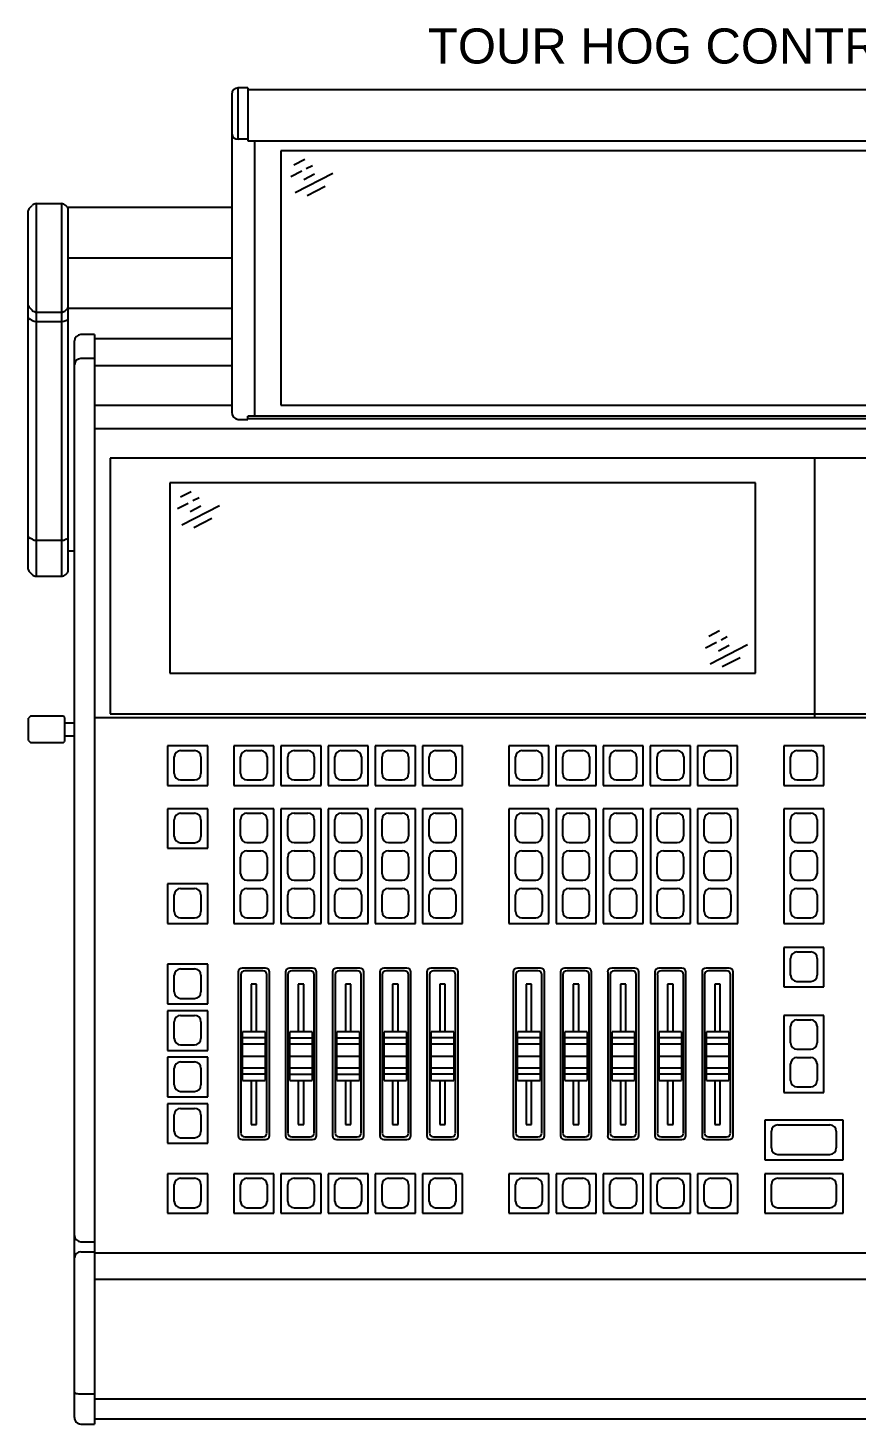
# Model space of a CAD drawing. Extents: x -49 to 275, y -8 to 142.
# Drawn here: x 220.85 to 237.09, y 16.34 to 43.7 of the extents above; entities that cross this region are included whole.
import ezdxf
from ezdxf.enums import TextEntityAlignment as Align

# ---------------------------------------------------------------- set-up
doc = ezdxf.new("R2010")
doc.units = 0
doc.header["$LTSCALE"] = 0.5
doc.header["$MEASUREMENT"] = 0
doc.layers.add('OBJECT', color=7, linetype='CONTINUOUS')
doc.layers.add('RISER', color=7, linetype='CONTINUOUS')
doc.styles.add('ARIAL', font='arial.ttf')

# ---------------------------------------------------------------- blocks, each defined once
blk = doc.blocks.new('*U74')
at = {"layer": 'RISER', "color": 7, "linetype": 'Continuous', "lineweight": 25}
for p, q in [((-11.407, 12.932), (-11.407, 6.702)), ((-11.25, 13.059), (-11.282, 13.059)), ((-11.282, 12.052), (-11.282, 13.056)), ((-11.092, 13.058), (-11.25, 13.058)), ((-11.092, 13.058), (-11.092, 12.021)), ((-11.092, 12.052), (-11.282, 12.052)), ((-11.092, 12.021), (11.073, 12.021)), ((-10.957, 6.626), (-10.957, 12.021)), ((10.427, 11.824), (-10.447, 11.824)), ((-10.447, 11.824), (-10.447, 6.839)), ((-15.369, 10.708), (-15.324, 10.753)), ((-15.236, 10.789), (-14.749, 10.789)), ((-15.236, 3.485), (-15.236, 10.789)), ((-14.749, 10.789), (-14.749, 3.485)), ((-14.63, 10.722), (-14.66, 10.753)), ((-11.407, 10.711), (-14.618, 10.711)), ((-14.618, 3.58), (-14.618, 10.711)), ((-15.406, 10.62), (-15.406, 3.655)), ((-14.618, 9.726), (-11.407, 9.726)), ((-15.369, 8.745), (-15.324, 8.7)), ((-15.324, 8.498), (-15.369, 8.522)), ((-15.236, 8.663), (-14.749, 8.663)), ((-14.66, 8.7), (-14.63, 8.731)), ((-14.66, 8.498), (-14.63, 8.514)), ((-14.618, 8.742), (-11.407, 8.742)), ((-15.236, 8.478), (-14.749, 8.478)), ((-11.092, 6.562), (-11.092, 6.626)), ((11.073, 6.626), (-11.092, 6.626)), ((-11.092, 6.579), (11.073, 6.579)), ((-10.447, 6.839), (10.427, 6.839)), ((-11.287, 6.561), (-11.244, 6.561)), ((-11.25, 6.561), (-11.092, 6.561)), ((-15.324, 4.21), (-15.369, 4.234)), ((-15.236, 4.191), (-14.749, 4.191)), ((-14.66, 4.21), (-14.63, 4.226)), ((-14.618, 3.985), (-14.492, 3.985)), ((-15.369, 3.567), (-15.324, 3.522)), ((-15.236, 3.485), (-14.749, 3.485)), ((-14.66, 3.522), (-14.63, 3.553)), ((-15.356, 0.741), (-15.395, 0.702)), ((-15.395, 0.269), (-15.395, 0.702)), ((-14.706, 0.741), (-15.356, 0.741)), ((-14.687, 0.721), (-14.706, 0.741)), ((-14.687, 0.721), (-14.687, 0.249)), ((-14.492, 0.61), (-14.687, 0.61)), ((-14.687, 0.36), (-14.492, 0.36)), ((-15.395, 0.269), (-15.356, 0.229)), ((-15.356, 0.229), (-14.706, 0.229)), ((-14.706, 0.229), (-14.687, 0.249))]:
    blk.add_line(p, q, dxfattribs=at)
at = {"layer": 'RISER'}
for p, q in [((-11.092, 13.026), (11.073, 13.026)), ((-10.188, 11.549), (-9.976, 11.658)), ((-9.946, 11.477), (-9.824, 11.54)), ((-10.248, 11.322), (-10.036, 11.431)), ((-10.161, 11.005), (-9.425, 11.384)), ((-9.997, 11.264), (-9.785, 11.372)), ((-9.926, 10.952), (-9.573, 11.133)), ((-14.098, 8.224), (-14.367, 8.224)), ((-14.098, 8.224), (-14.098, -13.13)), ((-14.492, -13), (-14.492, 8.099)), ((-14.098, 8.146), (-11.407, 8.146)), ((-14.098, 7.751), (-14.367, 7.751)), ((-11.407, 7.612), (-14.098, 7.612)), ((-11.407, 6.83), (-14.098, 6.83)), ((14.118, 6.374), (-14.098, 6.374)), ((13.829, 5.8), (-13.79, 5.8)), ((-13.79, 5.8), (-13.79, 0.788)), ((0.019, 5.8), (0.019, 0.72)), ((-1.135, 5.315), (-12.625, 5.315)), ((-12.625, 5.315), (-12.625, 1.584)), ((-1.135, 1.584), (-1.135, 5.315)), ((-12.413, 5.041), (-12.202, 5.15)), ((-12.172, 4.969), (-12.05, 5.031)), ((-12.474, 4.814), (-12.262, 4.922)), ((-12.387, 4.497), (-11.651, 4.875)), ((-12.223, 4.755), (-12.011, 4.864)), ((-12.152, 4.443), (-11.799, 4.625)), ((-2.115, 2.085), (-1.903, 2.194)), ((-2.055, 2.313), (-1.843, 2.421)), ((-1.813, 2.24), (-1.691, 2.303)), ((-2.028, 1.769), (-1.292, 2.147)), ((-1.864, 2.027), (-1.652, 2.136)), ((-1.793, 1.715), (-1.44, 1.896)), ((-12.625, 1.584), (-1.135, 1.584)), ((-14.098, 0.72), (14.118, 0.72)), ((-13.79, 0.788), (13.829, 0.788)), ((-11.88, 0.161), (-12.668, 0.161)), ((-12.668, 0.161), (-12.668, -0.614)), ((-12.41, 0.071), (-12.138, 0.071)), ((-11.88, -0.614), (-11.88, 0.161)), ((-10.581, 0.161), (-11.368, 0.161)), ((-11.368, 0.161), (-11.368, -0.614)), ((-11.11, 0.071), (-10.839, 0.071)), ((-10.581, -0.614), (-10.581, 0.161)), ((-9.656, 0.161), (-10.443, 0.161)), ((-10.443, 0.161), (-10.443, -0.614)), ((-10.185, 0.071), (-9.914, 0.071)), ((-9.656, -0.614), (-9.656, 0.161)), ((-8.731, 0.161), (-9.518, 0.161)), ((-9.518, 0.161), (-9.518, -0.614)), ((-9.26, 0.071), (-8.989, 0.071)), ((-8.731, -0.614), (-8.731, 0.161)), ((-7.806, 0.161), (-8.593, 0.161)), ((-8.593, 0.161), (-8.593, -0.614)), ((-8.335, 0.071), (-8.064, 0.071)), ((-7.806, -0.614), (-7.806, 0.161)), ((-6.881, 0.161), (-7.668, 0.161)), ((-7.668, 0.161), (-7.668, -0.614)), ((-7.41, 0.071), (-7.139, 0.071)), ((-6.881, -0.614), (-6.881, 0.161)), ((-5.187, 0.161), (-5.975, 0.161)), ((-5.975, 0.161), (-5.975, -0.614)), ((-5.717, 0.071), (-5.445, 0.071)), ((-5.187, -0.614), (-5.187, 0.161)), ((-4.262, 0.161), (-5.05, 0.161)), ((-5.05, 0.161), (-5.05, -0.614)), ((-4.792, 0.071), (-4.52, 0.071)), ((-4.262, -0.614), (-4.262, 0.161)), ((-3.337, 0.161), (-4.125, 0.161)), ((-4.125, 0.161), (-4.125, -0.614)), ((-3.867, 0.071), (-3.595, 0.071)), ((-3.337, -0.614), (-3.337, 0.161)), ((-2.412, 0.161), (-3.2, 0.161)), ((-3.2, 0.161), (-3.2, -0.614)), ((-2.942, 0.071), (-2.67, 0.071)), ((-2.412, -0.614), (-2.412, 0.161)), ((-1.487, 0.161), (-2.275, 0.161)), ((-2.275, 0.161), (-2.275, -0.614)), ((-2.017, 0.071), (-1.745, 0.071)), ((-1.487, -0.614), (-1.487, 0.161)), ((0.206, 0.161), (-0.582, 0.161)), ((-0.582, 0.161), (-0.582, -0.614)), ((-0.324, 0.071), (-0.052, 0.071)), ((0.206, -0.614), (0.206, 0.161)), ((-12.535, -0.381), (-12.535, -0.054)), ((-12.013, -0.054), (-12.013, -0.381)), ((-11.235, -0.381), (-11.235, -0.054)), ((-10.714, -0.054), (-10.714, -0.381)), ((-10.31, -0.381), (-10.31, -0.054)), ((-9.789, -0.054), (-9.789, -0.381)), ((-9.385, -0.381), (-9.385, -0.054)), ((-8.864, -0.054), (-8.864, -0.381)), ((-8.46, -0.381), (-8.46, -0.054)), ((-7.939, -0.054), (-7.939, -0.381)), ((-7.535, -0.381), (-7.535, -0.054)), ((-7.014, -0.054), (-7.014, -0.381)), ((-5.842, -0.381), (-5.842, -0.054)), ((-5.32, -0.054), (-5.32, -0.381)), ((-4.917, -0.381), (-4.917, -0.054)), ((-4.395, -0.054), (-4.395, -0.381)), ((-3.992, -0.381), (-3.992, -0.054)), ((-3.47, -0.054), (-3.47, -0.381)), ((-3.067, -0.381), (-3.067, -0.054)), ((-2.545, -0.054), (-2.545, -0.381)), ((-2.142, -0.381), (-2.142, -0.054)), ((-1.62, -0.054), (-1.62, -0.381)), ((-0.449, -0.381), (-0.449, -0.054)), ((0.073, -0.054), (0.073, -0.381)), ((-12.41, -0.506), (-12.138, -0.506)), ((-11.11, -0.506), (-10.839, -0.506)), ((-10.185, -0.506), (-9.914, -0.506)), ((-9.26, -0.506), (-8.989, -0.506)), ((-8.335, -0.506), (-8.064, -0.506)), ((-7.41, -0.506), (-7.139, -0.506)), ((-5.717, -0.506), (-5.445, -0.506)), ((-4.792, -0.506), (-4.52, -0.506)), ((-3.867, -0.506), (-3.595, -0.506)), ((-2.942, -0.506), (-2.67, -0.506)), ((-2.017, -0.506), (-1.745, -0.506)), ((-0.324, -0.506), (-0.052, -0.506)), ((-12.668, -0.614), (-11.88, -0.614)), ((-11.368, -0.614), (-10.581, -0.614)), ((-10.443, -0.614), (-9.656, -0.614)), ((-9.518, -0.614), (-8.731, -0.614)), ((-8.593, -0.614), (-7.806, -0.614)), ((-7.668, -0.614), (-6.881, -0.614)), ((-5.975, -0.614), (-5.187, -0.614)), ((-5.05, -0.614), (-4.262, -0.614)), ((-4.125, -0.614), (-3.337, -0.614)), ((-3.2, -0.614), (-2.412, -0.614)), ((-2.275, -0.614), (-1.487, -0.614)), ((-0.582, -0.614), (0.206, -0.614)), ((-11.88, -1.07), (-12.668, -1.07)), ((-12.668, -1.07), (-12.668, -1.845)), ((-11.88, -1.845), (-11.88, -1.07)), ((-10.581, -1.07), (-11.368, -1.07)), ((-11.368, -1.07), (-11.368, -3.319)), ((-10.581, -3.319), (-10.581, -1.07)), ((-9.656, -1.07), (-10.443, -1.07)), ((-10.443, -1.07), (-10.443, -3.319)), ((-9.656, -3.319), (-9.656, -1.07)), ((-8.731, -1.07), (-9.518, -1.07)), ((-9.518, -1.07), (-9.518, -3.319)), ((-8.731, -3.319), (-8.731, -1.07)), ((-7.806, -1.07), (-8.593, -1.07)), ((-8.593, -1.07), (-8.593, -3.319)), ((-7.806, -3.319), (-7.806, -1.07)), ((-6.881, -1.07), (-7.668, -1.07)), ((-7.668, -1.07), (-7.668, -3.319)), ((-6.881, -3.319), (-6.881, -1.07)), ((-5.187, -1.07), (-5.975, -1.07)), ((-5.975, -1.07), (-5.975, -3.319)), ((-5.187, -3.319), (-5.187, -1.07)), ((-4.262, -1.07), (-5.049, -1.07)), ((-5.049, -1.07), (-5.049, -3.319)), ((-4.262, -3.319), (-4.262, -1.07)), ((-3.337, -1.07), (-4.124, -1.07)), ((-4.124, -1.07), (-4.124, -3.319)), ((-3.337, -3.319), (-3.337, -1.07)), ((-2.412, -1.07), (-3.199, -1.07)), ((-3.199, -1.07), (-3.199, -3.319)), ((-2.412, -3.319), (-2.412, -1.07)), ((-1.486, -1.07), (-2.274, -1.07)), ((-2.274, -1.07), (-2.274, -3.319)), ((-1.486, -3.319), (-1.486, -1.07)), ((0.206, -1.07), (-0.582, -1.07)), ((-0.582, -1.07), (-0.582, -3.319)), ((0.206, -3.319), (0.206, -1.07)), ((-12.535, -1.612), (-12.535, -1.285)), ((-12.41, -1.16), (-12.138, -1.16)), ((-12.013, -1.285), (-12.013, -1.612)), ((-11.236, -1.608), (-11.236, -1.28)), ((-11.111, -1.155), (-10.84, -1.155)), ((-10.715, -1.28), (-10.715, -1.608)), ((-10.311, -1.608), (-10.311, -1.28)), ((-10.186, -1.155), (-9.915, -1.155)), ((-9.79, -1.28), (-9.79, -1.608)), ((-9.386, -1.608), (-9.386, -1.28)), ((-9.261, -1.155), (-8.99, -1.155)), ((-8.865, -1.28), (-8.865, -1.608)), ((-8.461, -1.608), (-8.461, -1.28)), ((-8.336, -1.155), (-8.065, -1.155)), ((-7.94, -1.28), (-7.94, -1.608)), ((-7.536, -1.608), (-7.536, -1.28)), ((-7.411, -1.155), (-7.14, -1.155)), ((-7.015, -1.28), (-7.015, -1.608)), ((-5.843, -1.608), (-5.843, -1.28)), ((-5.718, -1.155), (-5.446, -1.155)), ((-5.321, -1.28), (-5.321, -1.608)), ((-4.917, -1.608), (-4.917, -1.28)), ((-4.792, -1.155), (-4.521, -1.155)), ((-4.396, -1.28), (-4.396, -1.608)), ((-3.992, -1.608), (-3.992, -1.28)), ((-3.867, -1.155), (-3.596, -1.155)), ((-3.471, -1.28), (-3.471, -1.608)), ((-3.067, -1.608), (-3.067, -1.28)), ((-2.942, -1.155), (-2.671, -1.155)), ((-2.546, -1.28), (-2.546, -1.608)), ((-2.142, -1.608), (-2.142, -1.28)), ((-2.017, -1.155), (-1.745, -1.155)), ((-1.62, -1.28), (-1.62, -1.608)), ((-0.45, -1.608), (-0.45, -1.28)), ((-0.325, -1.155), (-0.053, -1.155)), ((0.072, -1.28), (0.072, -1.608)), ((-12.668, -1.845), (-11.88, -1.845)), ((-12.41, -1.737), (-12.138, -1.737)), ((-11.111, -1.733), (-10.84, -1.733)), ((-11.111, -1.894), (-10.84, -1.894)), ((-10.186, -1.733), (-9.915, -1.733)), ((-10.186, -1.894), (-9.915, -1.894)), ((-9.261, -1.733), (-8.99, -1.733)), ((-9.261, -1.894), (-8.99, -1.894)), ((-8.336, -1.733), (-8.065, -1.733)), ((-8.336, -1.894), (-8.065, -1.894)), ((-7.411, -1.733), (-7.14, -1.733)), ((-7.411, -1.894), (-7.14, -1.894)), ((-5.718, -1.733), (-5.446, -1.733)), ((-5.718, -1.894), (-5.446, -1.894)), ((-4.792, -1.733), (-4.521, -1.733)), ((-4.792, -1.894), (-4.521, -1.894)), ((-3.867, -1.733), (-3.596, -1.733)), ((-3.867, -1.894), (-3.596, -1.894)), ((-2.942, -1.733), (-2.671, -1.733)), ((-2.942, -1.894), (-2.671, -1.894)), ((-2.017, -1.733), (-1.745, -1.733)), ((-2.017, -1.894), (-1.745, -1.894)), ((-0.325, -1.733), (-0.053, -1.733)), ((-0.325, -1.894), (-0.053, -1.894)), ((-11.236, -2.346), (-11.236, -2.019)), ((-10.715, -2.019), (-10.715, -2.346)), ((-10.311, -2.346), (-10.311, -2.019)), ((-9.79, -2.019), (-9.79, -2.346)), ((-9.386, -2.346), (-9.386, -2.019)), ((-8.865, -2.019), (-8.865, -2.346)), ((-8.461, -2.346), (-8.461, -2.019)), ((-7.94, -2.019), (-7.94, -2.346)), ((-7.536, -2.346), (-7.536, -2.019)), ((-7.015, -2.019), (-7.015, -2.346)), ((-5.843, -2.346), (-5.843, -2.019)), ((-5.321, -2.019), (-5.321, -2.346)), ((-4.917, -2.346), (-4.917, -2.019)), ((-4.396, -2.019), (-4.396, -2.346)), ((-3.992, -2.346), (-3.992, -2.019)), ((-3.471, -2.019), (-3.471, -2.346)), ((-3.067, -2.346), (-3.067, -2.019)), ((-2.546, -2.019), (-2.546, -2.346)), ((-2.142, -2.346), (-2.142, -2.019)), ((-1.62, -2.019), (-1.62, -2.346)), ((-0.45, -2.346), (-0.45, -2.019)), ((0.072, -2.019), (0.072, -2.346)), ((-11.88, -2.543), (-12.668, -2.543)), ((-12.668, -2.543), (-12.668, -3.319)), ((-12.41, -2.633), (-12.138, -2.633)), ((-11.88, -3.319), (-11.88, -2.543)), ((-11.111, -2.471), (-10.84, -2.471)), ((-11.111, -2.632), (-10.84, -2.632)), ((-10.186, -2.471), (-9.915, -2.471)), ((-10.186, -2.632), (-9.915, -2.632)), ((-9.261, -2.471), (-8.99, -2.471)), ((-9.261, -2.632), (-8.99, -2.632)), ((-8.336, -2.471), (-8.065, -2.471)), ((-8.336, -2.632), (-8.065, -2.632)), ((-7.411, -2.471), (-7.14, -2.471)), ((-7.411, -2.632), (-7.14, -2.632)), ((-5.718, -2.471), (-5.446, -2.471)), ((-5.718, -2.632), (-5.446, -2.632)), ((-4.792, -2.471), (-4.521, -2.471)), ((-4.792, -2.632), (-4.521, -2.632)), ((-3.867, -2.471), (-3.596, -2.471)), ((-3.867, -2.632), (-3.596, -2.632)), ((-2.942, -2.471), (-2.671, -2.471)), ((-2.942, -2.632), (-2.671, -2.632)), ((-2.017, -2.471), (-1.745, -2.471)), ((-2.017, -2.632), (-1.745, -2.632)), ((-0.325, -2.471), (-0.053, -2.471)), ((-0.325, -2.632), (-0.053, -2.632)), ((-12.535, -3.086), (-12.535, -2.758)), ((-12.013, -2.758), (-12.013, -3.086)), ((-11.236, -3.085), (-11.236, -2.757)), ((-10.715, -2.757), (-10.715, -3.085)), ((-10.311, -3.085), (-10.311, -2.757)), ((-9.79, -2.757), (-9.79, -3.085)), ((-9.386, -3.085), (-9.386, -2.757)), ((-8.865, -2.757), (-8.865, -3.085)), ((-8.461, -3.085), (-8.461, -2.757)), ((-7.94, -2.757), (-7.94, -3.085)), ((-7.536, -3.085), (-7.536, -2.757)), ((-7.015, -2.757), (-7.015, -3.085)), ((-5.843, -3.085), (-5.843, -2.757)), ((-5.321, -2.757), (-5.321, -3.085)), ((-4.917, -3.085), (-4.917, -2.757)), ((-4.396, -2.757), (-4.396, -3.085)), ((-3.992, -3.085), (-3.992, -2.757)), ((-3.471, -2.757), (-3.471, -3.085)), ((-3.067, -3.085), (-3.067, -2.757)), ((-2.546, -2.757), (-2.546, -3.085)), ((-2.142, -3.085), (-2.142, -2.757)), ((-1.62, -2.757), (-1.62, -3.085)), ((-0.45, -3.085), (-0.45, -2.757)), ((0.072, -2.757), (0.072, -3.085)), ((-12.41, -3.211), (-12.138, -3.211)), ((-11.111, -3.21), (-10.84, -3.21)), ((-10.186, -3.21), (-9.915, -3.21)), ((-9.261, -3.21), (-8.99, -3.21)), ((-8.336, -3.21), (-8.065, -3.21)), ((-7.411, -3.21), (-7.14, -3.21)), ((-5.718, -3.21), (-5.446, -3.21)), ((-4.792, -3.21), (-4.521, -3.21)), ((-3.867, -3.21), (-3.596, -3.21)), ((-2.942, -3.21), (-2.671, -3.21)), ((-2.017, -3.21), (-1.745, -3.21)), ((-0.325, -3.21), (-0.053, -3.21)), ((-12.668, -3.319), (-11.88, -3.319)), ((-11.368, -3.319), (-10.581, -3.319)), ((-10.443, -3.319), (-9.656, -3.319)), ((-9.518, -3.319), (-8.731, -3.319)), ((-8.593, -3.319), (-7.806, -3.319)), ((-7.668, -3.319), (-6.881, -3.319)), ((-5.975, -3.319), (-5.187, -3.319)), ((-5.049, -3.319), (-4.262, -3.319)), ((-4.124, -3.319), (-3.337, -3.319)), ((-3.199, -3.319), (-2.412, -3.319)), ((-2.274, -3.319), (-1.486, -3.319)), ((-0.582, -3.319), (0.206, -3.319)), ((0.206, -3.788), (-0.582, -3.788)), ((-0.582, -3.788), (-0.582, -4.563)), ((0.206, -4.563), (0.206, -3.788)), ((-0.449, -4.33), (-0.449, -4.003)), ((-0.324, -3.878), (-0.052, -3.878)), ((0.073, -4.003), (0.073, -4.33)), ((-11.88, -4.119), (-12.668, -4.119)), ((-12.668, -4.119), (-12.668, -4.895)), ((-12.535, -4.662), (-12.535, -4.334)), ((-12.41, -4.209), (-12.138, -4.209)), ((-12.013, -4.334), (-12.013, -4.662)), ((-11.88, -4.895), (-11.88, -4.119)), ((-11.279, -4.272), (-11.279, -7.477)), ((-11.23, -4.324), (-11.23, -7.425)), ((-10.748, -4.195), (-11.201, -4.195)), ((-10.797, -4.246), (-11.151, -4.246)), ((-10.718, -7.425), (-10.718, -4.324)), ((-10.669, -7.477), (-10.669, -4.272)), ((-10.354, -4.272), (-10.354, -7.477)), ((-10.305, -4.324), (-10.305, -7.425)), ((-9.823, -4.195), (-10.276, -4.195)), ((-9.872, -4.246), (-10.226, -4.246)), ((-9.793, -7.425), (-9.793, -4.324)), ((-9.744, -7.477), (-9.744, -4.272)), ((-9.429, -4.272), (-9.429, -7.477)), ((-9.38, -4.324), (-9.38, -7.425)), ((-8.898, -4.195), (-9.351, -4.195)), ((-8.947, -4.246), (-9.301, -4.246)), ((-8.868, -7.425), (-8.868, -4.324)), ((-8.819, -7.477), (-8.819, -4.272)), ((-8.504, -4.272), (-8.504, -7.477)), ((-8.455, -4.324), (-8.455, -7.425)), ((-7.973, -4.195), (-8.426, -4.195)), ((-8.022, -4.246), (-8.376, -4.246)), ((-7.943, -7.425), (-7.943, -4.324)), ((-7.894, -7.477), (-7.894, -4.272)), ((-7.579, -4.272), (-7.579, -7.477)), ((-7.53, -4.324), (-7.53, -7.425)), ((-7.048, -4.195), (-7.501, -4.195)), ((-7.097, -4.246), (-7.451, -4.246)), ((-7.018, -7.425), (-7.018, -4.324)), ((-6.969, -7.477), (-6.969, -4.272)), ((-5.886, -4.272), (-5.886, -7.477)), ((-5.837, -4.324), (-5.837, -7.425)), ((-5.355, -4.195), (-5.807, -4.195)), ((-5.404, -4.246), (-5.758, -4.246)), ((-5.325, -7.425), (-5.325, -4.324)), ((-5.276, -7.477), (-5.276, -4.272)), ((-4.961, -4.272), (-4.961, -7.477)), ((-4.912, -4.324), (-4.912, -7.425)), ((-4.43, -4.195), (-4.882, -4.195)), ((-4.479, -4.246), (-4.833, -4.246)), ((-4.4, -7.425), (-4.4, -4.324)), ((-4.351, -7.477), (-4.351, -4.272)), ((-4.036, -4.272), (-4.036, -7.477)), ((-3.987, -4.324), (-3.987, -7.425)), ((-3.505, -4.195), (-3.957, -4.195)), ((-3.554, -4.246), (-3.908, -4.246)), ((-3.475, -7.425), (-3.475, -4.324)), ((-3.426, -7.477), (-3.426, -4.272)), ((-3.111, -4.272), (-3.111, -7.477)), ((-3.062, -4.324), (-3.062, -7.425)), ((-2.58, -4.195), (-3.032, -4.195)), ((-2.629, -4.246), (-2.983, -4.246)), ((-2.55, -7.425), (-2.55, -4.324)), ((-2.501, -7.477), (-2.501, -4.272)), ((-2.186, -4.272), (-2.186, -7.477)), ((-2.137, -4.324), (-2.137, -7.425)), ((-1.655, -4.195), (-2.107, -4.195)), ((-1.704, -4.246), (-2.058, -4.246)), ((-1.625, -7.425), (-1.625, -4.324)), ((-1.576, -7.477), (-1.576, -4.272)), ((-11.028, -4.51), (-11.028, -5.445)), ((-10.92, -4.51), (-11.028, -4.51)), ((-10.92, -5.445), (-10.92, -4.51)), ((-10.103, -4.51), (-10.103, -5.445)), ((-9.995, -4.51), (-10.103, -4.51)), ((-9.995, -5.445), (-9.995, -4.51)), ((-9.178, -4.51), (-9.178, -5.445)), ((-9.07, -4.51), (-9.178, -4.51)), ((-9.07, -5.445), (-9.07, -4.51)), ((-8.253, -4.51), (-8.253, -5.445)), ((-8.145, -4.51), (-8.253, -4.51)), ((-8.145, -5.445), (-8.145, -4.51)), ((-7.328, -4.51), (-7.328, -5.445)), ((-7.22, -4.51), (-7.328, -4.51)), ((-7.22, -5.445), (-7.22, -4.51)), ((-5.635, -4.51), (-5.635, -5.445)), ((-5.527, -4.51), (-5.635, -4.51)), ((-5.527, -5.445), (-5.527, -4.51)), ((-4.71, -4.51), (-4.71, -5.445)), ((-4.602, -4.51), (-4.71, -4.51)), ((-4.602, -5.445), (-4.602, -4.51)), ((-3.785, -4.51), (-3.785, -5.445)), ((-3.677, -4.51), (-3.785, -4.51)), ((-3.677, -5.445), (-3.677, -4.51)), ((-2.86, -4.51), (-2.86, -5.445)), ((-2.752, -4.51), (-2.86, -4.51)), ((-2.752, -5.445), (-2.752, -4.51)), ((-1.935, -4.51), (-1.935, -5.445)), ((-1.827, -4.51), (-1.935, -4.51)), ((-1.827, -5.445), (-1.827, -4.51)), ((-0.582, -4.563), (0.206, -4.563)), ((-0.324, -4.455), (-0.052, -4.455)), ((-12.668, -4.895), (-11.88, -4.895)), ((-12.41, -4.787), (-12.138, -4.787)), ((-11.88, -5.03), (-12.668, -5.03)), ((-12.668, -5.03), (-12.668, -5.806)), ((-12.41, -5.12), (-12.138, -5.12)), ((-11.88, -5.806), (-11.88, -5.03)), ((0.206, -5.121), (-0.582, -5.121)), ((-0.582, -5.121), (-0.582, -6.632)), ((0.206, -6.632), (0.206, -5.121)), ((-12.535, -5.573), (-12.535, -5.245)), ((-12.013, -5.245), (-12.013, -5.573)), ((-10.754, -5.445), (-11.194, -5.445)), ((-11.194, -6.394), (-11.194, -5.445)), ((-11.194, -5.445), (-11.194, -5.445)), ((-10.754, -5.445), (-10.754, -6.394)), ((-10.754, -5.445), (-10.754, -5.445)), ((-9.829, -5.445), (-10.269, -5.445)), ((-10.269, -6.394), (-10.269, -5.445)), ((-10.269, -5.445), (-10.269, -5.445)), ((-9.829, -5.445), (-9.829, -6.394)), ((-9.829, -5.445), (-9.829, -5.445)), ((-8.904, -5.445), (-9.344, -5.445)), ((-9.344, -6.394), (-9.344, -5.445)), ((-9.344, -5.445), (-9.344, -5.445)), ((-8.904, -5.445), (-8.904, -6.394)), ((-8.904, -5.445), (-8.904, -5.445)), ((-7.979, -5.445), (-8.419, -5.445)), ((-8.419, -6.394), (-8.419, -5.445)), ((-8.419, -5.445), (-8.419, -5.445)), ((-7.979, -5.445), (-7.979, -6.394)), ((-7.979, -5.445), (-7.979, -5.445)), ((-7.054, -5.445), (-7.494, -5.445)), ((-7.494, -6.394), (-7.494, -5.445)), ((-7.494, -5.445), (-7.494, -5.445)), ((-7.054, -5.445), (-7.054, -6.394)), ((-7.054, -5.445), (-7.054, -5.445)), ((-5.361, -5.445), (-5.801, -5.445)), ((-5.801, -6.394), (-5.801, -5.445)), ((-5.801, -5.445), (-5.801, -5.445)), ((-5.361, -5.445), (-5.361, -6.394)), ((-5.361, -5.445), (-5.361, -5.445)), ((-4.436, -5.445), (-4.876, -5.445)), ((-4.876, -6.394), (-4.876, -5.445)), ((-4.876, -5.445), (-4.876, -5.445)), ((-4.436, -5.445), (-4.436, -6.394)), ((-4.436, -5.445), (-4.436, -5.445)), ((-3.511, -5.445), (-3.951, -5.445)), ((-3.951, -6.394), (-3.951, -5.445)), ((-3.951, -5.445), (-3.951, -5.445)), ((-3.511, -5.445), (-3.511, -6.394)), ((-3.511, -5.445), (-3.511, -5.445)), ((-2.586, -5.445), (-3.026, -5.445)), ((-3.026, -6.394), (-3.026, -5.445)), ((-3.026, -5.445), (-3.026, -5.445)), ((-2.586, -5.445), (-2.586, -6.394)), ((-2.586, -5.445), (-2.586, -5.445)), ((-1.661, -5.445), (-2.101, -5.445)), ((-2.101, -6.394), (-2.101, -5.445)), ((-2.101, -5.445), (-2.101, -5.445)), ((-1.661, -5.445), (-1.661, -6.394)), ((-1.661, -5.445), (-1.661, -5.445)), ((-0.45, -5.659), (-0.45, -5.332)), ((-0.325, -5.207), (-0.053, -5.207)), ((0.072, -5.332), (0.072, -5.659)), ((-12.41, -5.698), (-12.138, -5.698)), ((-10.754, -5.563), (-11.194, -5.563)), ((-10.754, -5.682), (-11.194, -5.682)), ((-9.829, -5.564), (-10.269, -5.564)), ((-9.829, -5.683), (-10.269, -5.683)), ((-8.904, -5.564), (-9.344, -5.564)), ((-8.904, -5.683), (-9.344, -5.683)), ((-7.979, -5.563), (-8.419, -5.563)), ((-7.979, -5.682), (-8.419, -5.682)), ((-7.054, -5.563), (-7.494, -5.563)), ((-7.054, -5.682), (-7.494, -5.682)), ((-5.361, -5.563), (-5.801, -5.563)), ((-5.361, -5.682), (-5.801, -5.682)), ((-4.436, -5.563), (-4.876, -5.563)), ((-4.436, -5.682), (-4.876, -5.682)), ((-3.511, -5.563), (-3.951, -5.563)), ((-3.511, -5.682), (-3.951, -5.682)), ((-2.586, -5.563), (-3.026, -5.563)), ((-2.586, -5.682), (-3.026, -5.682)), ((-1.661, -5.563), (-2.101, -5.563)), ((-1.661, -5.682), (-2.101, -5.682)), ((-12.668, -5.806), (-11.88, -5.806)), ((-11.88, -5.941), (-12.668, -5.941)), ((-12.668, -5.941), (-12.668, -6.717)), ((-11.88, -6.717), (-11.88, -5.941)), ((-11.194, -5.919), (-10.754, -5.919)), ((-10.269, -5.92), (-9.829, -5.92)), ((-9.344, -5.92), (-8.904, -5.92)), ((-8.419, -5.919), (-7.979, -5.919)), ((-7.494, -5.919), (-7.054, -5.919)), ((-5.801, -5.919), (-5.361, -5.919)), ((-4.876, -5.919), (-4.436, -5.919)), ((-3.951, -5.919), (-3.511, -5.919)), ((-3.026, -5.919), (-2.586, -5.919)), ((-2.101, -5.919), (-1.661, -5.919)), ((-0.325, -5.784), (-0.053, -5.784)), ((-0.325, -5.945), (-0.053, -5.945)), ((-12.535, -6.484), (-12.535, -6.156)), ((-12.41, -6.031), (-12.138, -6.031)), ((-12.013, -6.156), (-12.013, -6.484)), ((-10.754, -6.157), (-11.194, -6.157)), ((-10.754, -6.275), (-11.194, -6.275)), ((-9.829, -6.157), (-10.269, -6.157)), ((-9.829, -6.276), (-10.269, -6.276)), ((-8.904, -6.157), (-9.344, -6.157)), ((-8.904, -6.276), (-9.344, -6.276)), ((-7.979, -6.157), (-8.419, -6.157)), ((-7.979, -6.275), (-8.419, -6.275)), ((-7.054, -6.157), (-7.494, -6.157)), ((-7.054, -6.275), (-7.494, -6.275)), ((-5.361, -6.157), (-5.801, -6.157)), ((-5.361, -6.275), (-5.801, -6.275)), ((-4.436, -6.157), (-4.876, -6.157)), ((-4.436, -6.275), (-4.876, -6.275)), ((-3.511, -6.157), (-3.951, -6.157)), ((-3.511, -6.275), (-3.951, -6.275)), ((-2.586, -6.157), (-3.026, -6.157)), ((-2.586, -6.275), (-3.026, -6.275)), ((-1.661, -6.157), (-2.101, -6.157)), ((-1.661, -6.275), (-2.101, -6.275)), ((-0.45, -6.398), (-0.45, -6.07)), ((0.072, -6.07), (0.072, -6.398)), ((-11.194, -6.394), (-10.754, -6.394)), ((-11.028, -6.394), (-11.028, -7.262)), ((-10.92, -7.262), (-10.92, -6.394)), ((-10.269, -6.394), (-9.829, -6.394)), ((-10.103, -6.394), (-10.103, -7.262)), ((-9.995, -7.262), (-9.995, -6.394)), ((-9.344, -6.394), (-8.904, -6.394)), ((-9.178, -6.394), (-9.178, -7.262)), ((-9.07, -7.262), (-9.07, -6.394)), ((-8.419, -6.394), (-7.979, -6.394)), ((-8.253, -6.394), (-8.253, -7.262)), ((-8.145, -7.262), (-8.145, -6.394)), ((-7.494, -6.394), (-7.054, -6.394)), ((-7.328, -6.394), (-7.328, -7.262)), ((-7.22, -7.262), (-7.22, -6.394)), ((-5.801, -6.394), (-5.361, -6.394)), ((-5.635, -6.394), (-5.635, -7.262)), ((-5.527, -7.262), (-5.527, -6.394)), ((-4.876, -6.394), (-4.436, -6.394)), ((-4.71, -6.394), (-4.71, -7.262)), ((-4.602, -7.262), (-4.602, -6.394)), ((-3.951, -6.394), (-3.511, -6.394)), ((-3.785, -6.394), (-3.785, -7.262)), ((-3.677, -7.262), (-3.677, -6.394)), ((-3.026, -6.394), (-2.586, -6.394)), ((-2.86, -6.394), (-2.86, -7.262)), ((-2.752, -7.262), (-2.752, -6.394)), ((-2.101, -6.394), (-1.661, -6.394)), ((-1.935, -6.394), (-1.935, -7.262)), ((-1.827, -7.262), (-1.827, -6.394)), ((-0.325, -6.523), (-0.053, -6.523)), ((-12.668, -6.717), (-11.88, -6.717)), ((-12.41, -6.609), (-12.138, -6.609)), ((-0.582, -6.632), (0.206, -6.632)), ((-11.88, -6.853), (-12.668, -6.853)), ((-12.668, -6.853), (-12.668, -7.628)), ((-12.535, -7.395), (-12.535, -7.068)), ((-12.41, -6.943), (-12.138, -6.943)), ((-12.013, -7.068), (-12.013, -7.395)), ((-11.88, -7.628), (-11.88, -6.853)), ((-11.028, -7.262), (-10.92, -7.262)), ((-10.103, -7.262), (-9.995, -7.262)), ((-9.178, -7.262), (-9.07, -7.262)), ((-8.253, -7.262), (-8.145, -7.262)), ((-7.328, -7.262), (-7.22, -7.262)), ((-5.635, -7.262), (-5.527, -7.262)), ((-4.71, -7.262), (-4.602, -7.262)), ((-3.785, -7.262), (-3.677, -7.262)), ((-2.86, -7.262), (-2.752, -7.262)), ((-1.935, -7.262), (-1.827, -7.262)), ((0.58, -7.176), (-0.956, -7.176)), ((-0.956, -7.176), (-0.956, -7.952)), ((-0.699, -7.266), (0.322, -7.266)), ((0.58, -7.952), (0.58, -7.176)), ((-12.668, -7.628), (-11.88, -7.628)), ((-12.41, -7.52), (-12.138, -7.52)), ((-11.201, -7.554), (-10.748, -7.554)), ((-11.151, -7.503), (-10.797, -7.503)), ((-10.276, -7.554), (-9.823, -7.554)), ((-10.226, -7.503), (-9.872, -7.503)), ((-9.351, -7.554), (-8.898, -7.554)), ((-9.301, -7.503), (-8.947, -7.503)), ((-8.426, -7.554), (-7.973, -7.554)), ((-8.376, -7.503), (-8.022, -7.503)), ((-7.501, -7.554), (-7.048, -7.554)), ((-7.451, -7.503), (-7.097, -7.503)), ((-5.807, -7.554), (-5.355, -7.554)), ((-5.758, -7.503), (-5.404, -7.503)), ((-4.882, -7.554), (-4.43, -7.554)), ((-4.833, -7.503), (-4.479, -7.503)), ((-3.957, -7.554), (-3.505, -7.554)), ((-3.908, -7.503), (-3.554, -7.503)), ((-3.032, -7.554), (-2.58, -7.554)), ((-2.983, -7.503), (-2.629, -7.503)), ((-2.107, -7.554), (-1.655, -7.554)), ((-2.058, -7.503), (-1.704, -7.503)), ((-0.824, -7.719), (-0.824, -7.391)), ((0.447, -7.391), (0.447, -7.719)), ((-0.699, -7.844), (0.322, -7.844)), ((-0.956, -7.952), (0.58, -7.952)), ((-11.88, -8.223), (-12.668, -8.223)), ((-12.668, -8.223), (-12.668, -8.999)), ((-12.535, -8.766), (-12.535, -8.438)), ((-12.41, -8.313), (-12.138, -8.313)), ((-12.013, -8.438), (-12.013, -8.766)), ((-11.88, -8.999), (-11.88, -8.223)), ((-10.581, -8.223), (-11.368, -8.223)), ((-11.368, -8.223), (-11.368, -8.999)), ((-11.235, -8.766), (-11.235, -8.438)), ((-11.11, -8.313), (-10.839, -8.313)), ((-10.714, -8.438), (-10.714, -8.766)), ((-10.581, -8.999), (-10.581, -8.223)), ((-9.656, -8.223), (-10.443, -8.223)), ((-10.443, -8.223), (-10.443, -8.999)), ((-10.31, -8.766), (-10.31, -8.438)), ((-10.185, -8.313), (-9.914, -8.313)), ((-9.789, -8.438), (-9.789, -8.766)), ((-9.656, -8.999), (-9.656, -8.223)), ((-8.731, -8.223), (-9.518, -8.223)), ((-9.518, -8.223), (-9.518, -8.999)), ((-9.385, -8.766), (-9.385, -8.438)), ((-9.26, -8.313), (-8.989, -8.313)), ((-8.864, -8.438), (-8.864, -8.766)), ((-8.731, -8.999), (-8.731, -8.223)), ((-7.806, -8.223), (-8.593, -8.223)), ((-8.593, -8.223), (-8.593, -8.999)), ((-8.46, -8.766), (-8.46, -8.438)), ((-8.335, -8.313), (-8.064, -8.313)), ((-7.939, -8.438), (-7.939, -8.766)), ((-7.806, -8.999), (-7.806, -8.223)), ((-6.881, -8.223), (-7.668, -8.223)), ((-7.668, -8.223), (-7.668, -8.999)), ((-7.535, -8.766), (-7.535, -8.438)), ((-7.41, -8.313), (-7.139, -8.313)), ((-7.014, -8.438), (-7.014, -8.766)), ((-6.881, -8.999), (-6.881, -8.223)), ((-5.187, -8.223), (-5.975, -8.223)), ((-5.975, -8.223), (-5.975, -8.999)), ((-5.842, -8.766), (-5.842, -8.438)), ((-5.717, -8.313), (-5.445, -8.313)), ((-5.32, -8.438), (-5.32, -8.766)), ((-5.187, -8.999), (-5.187, -8.223)), ((-4.262, -8.223), (-5.049, -8.223)), ((-5.049, -8.223), (-5.049, -8.999)), ((-4.916, -8.766), (-4.916, -8.438)), ((-4.791, -8.313), (-4.52, -8.313)), ((-4.395, -8.438), (-4.395, -8.766)), ((-4.262, -8.999), (-4.262, -8.223)), ((-3.337, -8.223), (-4.124, -8.223)), ((-4.124, -8.223), (-4.124, -8.999)), ((-3.991, -8.766), (-3.991, -8.438)), ((-3.866, -8.313), (-3.595, -8.313)), ((-3.47, -8.438), (-3.47, -8.766)), ((-3.337, -8.999), (-3.337, -8.223)), ((-2.412, -8.223), (-3.199, -8.223)), ((-3.199, -8.223), (-3.199, -8.999)), ((-3.066, -8.766), (-3.066, -8.438)), ((-2.941, -8.313), (-2.67, -8.313)), ((-2.545, -8.438), (-2.545, -8.766)), ((-2.412, -8.999), (-2.412, -8.223)), ((-1.486, -8.223), (-2.274, -8.223)), ((-2.274, -8.223), (-2.274, -8.999)), ((-2.141, -8.766), (-2.141, -8.438)), ((-2.016, -8.313), (-1.744, -8.313)), ((-1.619, -8.438), (-1.619, -8.766)), ((-1.486, -8.999), (-1.486, -8.223)), ((0.58, -8.223), (-0.956, -8.223)), ((-0.956, -8.223), (-0.956, -8.999)), ((-0.824, -8.766), (-0.824, -8.438)), ((-0.699, -8.313), (0.322, -8.313)), ((0.447, -8.438), (0.447, -8.766)), ((0.58, -8.999), (0.58, -8.223)), ((-12.668, -8.999), (-11.88, -8.999)), ((-12.41, -8.891), (-12.138, -8.891)), ((-11.368, -8.999), (-10.581, -8.999)), ((-11.11, -8.891), (-10.839, -8.891)), ((-10.443, -8.999), (-9.656, -8.999)), ((-10.185, -8.891), (-9.914, -8.891)), ((-9.518, -8.999), (-8.731, -8.999)), ((-9.26, -8.891), (-8.989, -8.891)), ((-8.593, -8.999), (-7.806, -8.999)), ((-8.335, -8.891), (-8.064, -8.891)), ((-7.668, -8.999), (-6.881, -8.999)), ((-7.41, -8.891), (-7.139, -8.891)), ((-5.975, -8.999), (-5.187, -8.999)), ((-5.717, -8.891), (-5.445, -8.891)), ((-5.049, -8.999), (-4.262, -8.999)), ((-4.791, -8.891), (-4.52, -8.891)), ((-4.124, -8.999), (-3.337, -8.999)), ((-3.866, -8.891), (-3.595, -8.891)), ((-3.199, -8.999), (-2.412, -8.999)), ((-2.941, -8.891), (-2.67, -8.891)), ((-2.274, -8.999), (-1.486, -8.999)), ((-2.016, -8.891), (-1.744, -8.891)), ((-0.956, -8.999), (0.58, -8.999)), ((-0.699, -8.891), (0.322, -8.891)), ((-14.367, -9.557), (-14.098, -9.557)), ((-14.367, -9.754), (-14.098, -9.754)), ((-14.098, -9.774), (14.118, -9.774)), ((14.118, -10.294), (-14.098, -10.294)), ((-14.367, -12.538), (-14.098, -12.538)), ((14.118, -12.645), (-14.098, -12.645)), ((-14.367, -13.13), (-14.098, -13.13)), ((-14.098, -13.026), (14.118, -13.026))]:
    blk.add_line(p, q, dxfattribs=at)
at = {"layer": 'RISER', "flags": 128}
blk.add_lwpolyline([(-14.492, -12.503), (-14.49, -12.51), (-14.483, -12.517), (-14.471, -12.523), (-14.456, -12.528), (-14.437, -12.533), (-14.415, -12.536), (-14.392, -12.538), (-14.367, -12.538)], dxfattribs=at)
at = {"layer": 'RISER', "color": 7, "linetype": 'Continuous', "lineweight": 25}
for centre, radius, start, end in [((-11.282, 12.934), 0.125, 90.2294, 179.9946), ((-11.292, 12.168), 0.116, 186.7914, 274.7481), ((-15.281, 10.62), 0.125, 135, 180), ((-15.236, 10.664), 0.125, 90, 135), ((-14.749, 10.664), 0.125, 45, 90), ((-14.658, 10.694), 0.0394, 0, 45), ((-15.281, 8.833), 0.125, 180, 225), ((-14.658, 8.759), 0.0394, 315, 0), ((-15.348, 8.576), 0.0581, 187.2472, 248.7791), ((-15.236, 8.788), 0.125, 225, 270), ((-15.24, 8.672), 0.193, 244.0888, 271.151), ((-14.749, 8.788), 0.125, 270, 315), ((-14.745, 8.672), 0.193, 268.849, 295.9112), ((-14.636, 8.531), 0.0183, 291.2209, 352.7528), ((-11.27, 6.698), 0.137, 178.1592, 264.9577), ((-15.348, 4.288), 0.0581, 187.2472, 248.7791), ((-15.24, 4.384), 0.193, 244.0888, 271.151), ((-14.745, 4.384), 0.193, 268.849, 295.9112), ((-14.636, 4.243), 0.0183, 291.2209, 352.7528), ((-15.281, 3.655), 0.125, 180, 225), ((-14.658, 3.58), 0.0394, 315, 0), ((-15.236, 3.61), 0.125, 225, 270), ((-14.749, 3.61), 0.125, 270, 315)]:
    blk.add_arc(centre, radius, start, end, dxfattribs=at)
at = {"layer": 'RISER'}
for centre, radius, start, end in [((-14.367, 8.099), 0.125, 90, 180), ((-14.372, 7.63), 0.121, 87.918, 177.7544), ((-12.41, -0.054), 0.125, 90, 180), ((-12.138, -0.054), 0.125, 0, 90), ((-11.11, -0.054), 0.125, 90, 180), ((-10.839, -0.054), 0.125, 0, 90), ((-10.185, -0.054), 0.125, 90, 180), ((-9.914, -0.054), 0.125, 0, 90), ((-9.26, -0.054), 0.125, 90, 180), ((-8.989, -0.054), 0.125, 0, 90), ((-8.335, -0.054), 0.125, 90, 180), ((-8.064, -0.054), 0.125, 0, 90), ((-7.41, -0.054), 0.125, 90, 180), ((-7.139, -0.054), 0.125, 0, 90), ((-5.717, -0.054), 0.125, 90, 180), ((-5.445, -0.054), 0.125, 0, 90), ((-4.792, -0.054), 0.125, 90, 180), ((-4.52, -0.054), 0.125, 0, 90), ((-3.867, -0.054), 0.125, 90, 180), ((-3.595, -0.054), 0.125, 0, 90), ((-2.942, -0.054), 0.125, 90, 180), ((-2.67, -0.054), 0.125, 0, 90), ((-2.017, -0.054), 0.125, 90, 180), ((-1.745, -0.054), 0.125, 0, 90), ((-0.324, -0.054), 0.125, 90, 180), ((-0.052, -0.054), 0.125, 0, 90), ((-12.41, -0.381), 0.125, 180, 270), ((-12.138, -0.381), 0.125, 270, 0), ((-11.11, -0.381), 0.125, 180, 270), ((-10.839, -0.381), 0.125, 270, 0), ((-10.185, -0.381), 0.125, 180, 270), ((-9.914, -0.381), 0.125, 270, 0), ((-9.26, -0.381), 0.125, 180, 270), ((-8.989, -0.381), 0.125, 270, 0), ((-8.335, -0.381), 0.125, 180, 270), ((-8.064, -0.381), 0.125, 270, 0), ((-7.41, -0.381), 0.125, 180, 270), ((-7.139, -0.381), 0.125, 270, 0), ((-5.717, -0.381), 0.125, 180, 270), ((-5.445, -0.381), 0.125, 270, 0), ((-4.792, -0.381), 0.125, 180, 270), ((-4.52, -0.381), 0.125, 270, 0), ((-3.867, -0.381), 0.125, 180, 270), ((-3.595, -0.381), 0.125, 270, 0), ((-2.942, -0.381), 0.125, 180, 270), ((-2.67, -0.381), 0.125, 270, 0), ((-2.017, -0.381), 0.125, 180, 270), ((-1.745, -0.381), 0.125, 270, 0), ((-0.324, -0.381), 0.125, 180, 270), ((-0.052, -0.381), 0.125, 270, 0), ((-12.41, -1.285), 0.125, 90, 180), ((-12.138, -1.285), 0.125, 0, 90), ((-11.111, -1.28), 0.125, 90, 180), ((-10.84, -1.28), 0.125, 0, 90), ((-10.186, -1.28), 0.125, 90, 180), ((-9.915, -1.28), 0.125, 0, 90), ((-9.261, -1.28), 0.125, 90, 180), ((-8.99, -1.28), 0.125, 0, 90), ((-8.336, -1.28), 0.125, 90, 180), ((-8.065, -1.28), 0.125, 0, 90), ((-7.411, -1.28), 0.125, 90, 180), ((-7.14, -1.28), 0.125, 0, 90), ((-5.718, -1.28), 0.125, 90, 180), ((-5.446, -1.28), 0.125, 0, 90), ((-4.792, -1.28), 0.125, 90, 180), ((-4.521, -1.28), 0.125, 0, 90), ((-3.867, -1.28), 0.125, 90, 180), ((-3.596, -1.28), 0.125, 0, 90), ((-2.942, -1.28), 0.125, 90, 180), ((-2.671, -1.28), 0.125, 0, 90), ((-2.017, -1.28), 0.125, 90, 180), ((-1.745, -1.28), 0.125, 0, 90), ((-0.325, -1.28), 0.125, 90, 180), ((-0.053, -1.28), 0.125, 0, 90), ((-12.41, -1.612), 0.125, 180, 270), ((-12.138, -1.612), 0.125, 270, 0), ((-11.111, -1.608), 0.125, 180, 270), ((-10.84, -1.608), 0.125, 270, 0), ((-10.186, -1.608), 0.125, 180, 270), ((-9.915, -1.608), 0.125, 270, 0), ((-9.261, -1.608), 0.125, 180, 270), ((-8.99, -1.608), 0.125, 270, 0), ((-8.336, -1.608), 0.125, 180, 270), ((-8.065, -1.608), 0.125, 270, 0), ((-7.411, -1.608), 0.125, 180, 270), ((-7.14, -1.608), 0.125, 270, 0), ((-5.718, -1.608), 0.125, 180, 270), ((-5.446, -1.608), 0.125, 270, 0), ((-4.792, -1.608), 0.125, 180, 270), ((-4.521, -1.608), 0.125, 270, 0), ((-3.867, -1.608), 0.125, 180, 270), ((-3.596, -1.608), 0.125, 270, 0), ((-2.942, -1.608), 0.125, 180, 270), ((-2.671, -1.608), 0.125, 270, 0), ((-2.017, -1.608), 0.125, 180, 270), ((-1.745, -1.608), 0.125, 270, 0), ((-0.325, -1.608), 0.125, 180, 270), ((-0.053, -1.608), 0.125, 270, 0), ((-11.111, -2.019), 0.125, 90, 180), ((-10.84, -2.019), 0.125, 0, 90), ((-10.186, -2.019), 0.125, 90, 180), ((-9.915, -2.019), 0.125, 0, 90), ((-9.261, -2.019), 0.125, 90, 180), ((-8.99, -2.019), 0.125, 0, 90), ((-8.336, -2.019), 0.125, 90, 180), ((-8.065, -2.019), 0.125, 0, 90), ((-7.411, -2.019), 0.125, 90, 180), ((-7.14, -2.019), 0.125, 0, 90), ((-5.718, -2.019), 0.125, 90, 180), ((-5.446, -2.019), 0.125, 0, 90), ((-4.792, -2.019), 0.125, 90, 180), ((-4.521, -2.019), 0.125, 0, 90), ((-3.867, -2.019), 0.125, 90, 180), ((-3.596, -2.019), 0.125, 0, 90), ((-2.942, -2.019), 0.125, 90, 180), ((-2.671, -2.019), 0.125, 0, 90), ((-2.017, -2.019), 0.125, 90, 180), ((-1.745, -2.019), 0.125, 0, 90), ((-0.325, -2.019), 0.125, 90, 180), ((-0.053, -2.019), 0.125, 0, 90), ((-11.111, -2.346), 0.125, 180, 270), ((-10.84, -2.346), 0.125, 270, 0), ((-10.186, -2.346), 0.125, 180, 270), ((-9.915, -2.346), 0.125, 270, 0), ((-9.261, -2.346), 0.125, 180, 270), ((-8.99, -2.346), 0.125, 270, 0), ((-8.336, -2.346), 0.125, 180, 270), ((-8.065, -2.346), 0.125, 270, 0), ((-7.411, -2.346), 0.125, 180, 270), ((-7.14, -2.346), 0.125, 270, 0), ((-5.718, -2.346), 0.125, 180, 270), ((-5.446, -2.346), 0.125, 270, 0), ((-4.792, -2.346), 0.125, 180, 270), ((-4.521, -2.346), 0.125, 270, 0), ((-3.867, -2.346), 0.125, 180, 270), ((-3.596, -2.346), 0.125, 270, 0), ((-2.942, -2.346), 0.125, 180, 270), ((-2.671, -2.346), 0.125, 270, 0), ((-2.017, -2.346), 0.125, 180, 270), ((-1.745, -2.346), 0.125, 270, 0), ((-0.325, -2.346), 0.125, 180, 270), ((-0.053, -2.346), 0.125, 270, 0), ((-12.41, -2.758), 0.125, 90, 180), ((-12.138, -2.758), 0.125, 0, 90), ((-11.111, -2.757), 0.125, 90, 180), ((-10.84, -2.757), 0.125, 0, 90), ((-10.186, -2.757), 0.125, 90, 180), ((-9.915, -2.757), 0.125, 0, 90), ((-9.261, -2.757), 0.125, 90, 180), ((-8.99, -2.757), 0.125, 0, 90), ((-8.336, -2.757), 0.125, 90, 180), ((-8.065, -2.757), 0.125, 0, 90), ((-7.411, -2.757), 0.125, 90, 180), ((-7.14, -2.757), 0.125, 0, 90), ((-5.718, -2.757), 0.125, 90, 180), ((-5.446, -2.757), 0.125, 0, 90), ((-4.792, -2.757), 0.125, 90, 180), ((-4.521, -2.757), 0.125, 0, 90), ((-3.867, -2.757), 0.125, 90, 180), ((-3.596, -2.757), 0.125, 0, 90), ((-2.942, -2.757), 0.125, 90, 180), ((-2.671, -2.757), 0.125, 0, 90), ((-2.017, -2.757), 0.125, 90, 180), ((-1.745, -2.757), 0.125, 0, 90), ((-0.325, -2.757), 0.125, 90, 180), ((-0.053, -2.757), 0.125, 0, 90), ((-12.41, -3.086), 0.125, 180, 270), ((-12.138, -3.086), 0.125, 270, 0), ((-11.111, -3.085), 0.125, 180, 270), ((-10.84, -3.085), 0.125, 270, 0), ((-10.186, -3.085), 0.125, 180, 270), ((-9.915, -3.085), 0.125, 270, 0), ((-9.261, -3.085), 0.125, 180, 270), ((-8.99, -3.085), 0.125, 270, 0), ((-8.336, -3.085), 0.125, 180, 270), ((-8.065, -3.085), 0.125, 270, 0), ((-7.411, -3.085), 0.125, 180, 270), ((-7.14, -3.085), 0.125, 270, 0), ((-5.718, -3.085), 0.125, 180, 270), ((-5.446, -3.085), 0.125, 270, 0), ((-4.792, -3.085), 0.125, 180, 270), ((-4.521, -3.085), 0.125, 270, 0), ((-3.867, -3.085), 0.125, 180, 270), ((-3.596, -3.085), 0.125, 270, 0), ((-2.942, -3.085), 0.125, 180, 270), ((-2.671, -3.085), 0.125, 270, 0), ((-2.017, -3.085), 0.125, 180, 270), ((-1.745, -3.085), 0.125, 270, 0), ((-0.325, -3.085), 0.125, 180, 270), ((-0.053, -3.085), 0.125, 270, 0), ((-0.324, -4.003), 0.125, 90, 180), ((-0.052, -4.003), 0.125, 0, 90), ((-12.41, -4.334), 0.125, 90, 180), ((-12.138, -4.334), 0.125, 0, 90), ((-11.201, -4.273), 0.0781, 89.5648, 179.5581), ((-11.152, -4.324), 0.0781, 89.5648, 179.5581), ((-10.796, -4.324), 0.0781, 0.4419, 90.4352), ((-10.747, -4.273), 0.0781, 0.4419, 90.4352), ((-10.276, -4.273), 0.0781, 89.5648, 179.5581), ((-10.227, -4.324), 0.0781, 89.5648, 179.5581), ((-9.871, -4.324), 0.0781, 0.4419, 90.4352), ((-9.822, -4.273), 0.0781, 0.4419, 90.4352), ((-9.351, -4.273), 0.0781, 89.5648, 179.5581), ((-9.302, -4.324), 0.0781, 89.5648, 179.5581), ((-8.946, -4.324), 0.0781, 0.4419, 90.4352), ((-8.897, -4.273), 0.0781, 0.4419, 90.4352), ((-8.426, -4.273), 0.0781, 89.5648, 179.5581), ((-8.377, -4.324), 0.0781, 89.5648, 179.5581), ((-8.021, -4.324), 0.0781, 0.4419, 90.4352), ((-7.972, -4.273), 0.0781, 0.4419, 90.4352), ((-7.501, -4.273), 0.0781, 89.5648, 179.5581), ((-7.452, -4.324), 0.0781, 89.5648, 179.5581), ((-7.096, -4.324), 0.0781, 0.4419, 90.4352), ((-7.047, -4.273), 0.0781, 0.4419, 90.4352), ((-5.808, -4.273), 0.0781, 89.5648, 179.5581), ((-5.759, -4.324), 0.0781, 89.5648, 179.5581), ((-5.403, -4.324), 0.0781, 0.4419, 90.4352), ((-5.354, -4.273), 0.0781, 0.4419, 90.4352), ((-4.883, -4.273), 0.0781, 89.5648, 179.5581), ((-4.834, -4.324), 0.0781, 89.5648, 179.5581), ((-4.478, -4.324), 0.0781, 0.4419, 90.4352), ((-4.429, -4.273), 0.0781, 0.4419, 90.4352), ((-3.958, -4.273), 0.0781, 89.5648, 179.5581), ((-3.909, -4.324), 0.0781, 89.5648, 179.5581), ((-3.553, -4.324), 0.0781, 0.4419, 90.4352), ((-3.504, -4.273), 0.0781, 0.4419, 90.4352), ((-3.033, -4.273), 0.0781, 89.5648, 179.5581), ((-2.984, -4.324), 0.0781, 89.5648, 179.5581), ((-2.628, -4.324), 0.0781, 0.4419, 90.4352), ((-2.579, -4.273), 0.0781, 0.4419, 90.4352), ((-2.108, -4.273), 0.0781, 89.5648, 179.5581), ((-2.059, -4.324), 0.0781, 89.5648, 179.5581), ((-1.703, -4.324), 0.0781, 0.4419, 90.4352), ((-1.654, -4.273), 0.0781, 0.4419, 90.4352), ((-0.324, -4.33), 0.125, 180, 270), ((-0.052, -4.33), 0.125, 270, 0), ((-12.41, -4.662), 0.125, 180, 270), ((-12.138, -4.662), 0.125, 270, 0), ((-12.41, -5.245), 0.125, 90, 180), ((-12.138, -5.245), 0.125, 0, 90), ((-0.325, -5.332), 0.125, 90, 180), ((-0.053, -5.332), 0.125, 0, 90), ((-12.41, -5.573), 0.125, 180, 270), ((-12.138, -5.573), 0.125, 270, 0), ((-0.325, -5.659), 0.125, 180, 270), ((-0.053, -5.659), 0.125, 270, 0), ((-0.325, -6.07), 0.125, 90, 180), ((-0.053, -6.07), 0.125, 0, 90), ((-12.41, -6.156), 0.125, 90, 180), ((-12.138, -6.156), 0.125, 0, 90), ((-12.41, -6.484), 0.125, 180, 270), ((-12.138, -6.484), 0.125, 270, 0), ((-0.325, -6.398), 0.125, 180, 270), ((-0.053, -6.398), 0.125, 270, 0), ((-12.41, -7.068), 0.125, 90, 180), ((-12.138, -7.068), 0.125, 0, 90), ((-0.699, -7.391), 0.125, 90, 180), ((0.322, -7.391), 0.125, 0, 90), ((-12.41, -7.395), 0.125, 180, 270), ((-12.138, -7.395), 0.125, 270, 0), ((-11.201, -7.476), 0.0781, 180.4419, 270.4352), ((-11.152, -7.425), 0.0781, 180.4419, 270.4352), ((-10.796, -7.425), 0.0781, 269.5648, 359.5581), ((-10.747, -7.476), 0.0781, 269.5648, 359.5581), ((-10.276, -7.476), 0.0781, 180.4419, 270.4352), ((-10.227, -7.425), 0.0781, 180.4419, 270.4352), ((-9.871, -7.425), 0.0781, 269.5648, 359.5581), ((-9.822, -7.476), 0.0781, 269.5648, 359.5581), ((-9.351, -7.476), 0.0781, 180.4419, 270.4352), ((-9.302, -7.425), 0.0781, 180.4419, 270.4352), ((-8.946, -7.425), 0.0781, 269.5648, 359.5581), ((-8.897, -7.476), 0.0781, 269.5648, 359.5581), ((-8.426, -7.476), 0.0781, 180.4419, 270.4352), ((-8.377, -7.425), 0.0781, 180.4419, 270.4352), ((-8.021, -7.425), 0.0781, 269.5648, 359.5581), ((-7.972, -7.476), 0.0781, 269.5648, 359.5581), ((-7.501, -7.476), 0.0781, 180.4419, 270.4352), ((-7.452, -7.425), 0.0781, 180.4419, 270.4352), ((-7.096, -7.425), 0.0781, 269.5648, 359.5581), ((-7.047, -7.476), 0.0781, 269.5648, 359.5581), ((-5.808, -7.476), 0.0781, 180.4419, 270.4352), ((-5.759, -7.425), 0.0781, 180.4419, 270.4352), ((-5.403, -7.425), 0.0781, 269.5648, 359.5581), ((-5.354, -7.476), 0.0781, 269.5648, 359.5581), ((-4.883, -7.476), 0.0781, 180.4419, 270.4352), ((-4.834, -7.425), 0.0781, 180.4419, 270.4352), ((-4.478, -7.425), 0.0781, 269.5648, 359.5581), ((-4.429, -7.476), 0.0781, 269.5648, 359.5581), ((-3.958, -7.476), 0.0781, 180.4419, 270.4352), ((-3.909, -7.425), 0.0781, 180.4419, 270.4352), ((-3.553, -7.425), 0.0781, 269.5648, 359.5581), ((-3.504, -7.476), 0.0781, 269.5648, 359.5581), ((-3.033, -7.476), 0.0781, 180.4419, 270.4352), ((-2.984, -7.425), 0.0781, 180.4419, 270.4352), ((-2.628, -7.425), 0.0781, 269.5648, 359.5581), ((-2.579, -7.476), 0.0781, 269.5648, 359.5581), ((-2.108, -7.476), 0.0781, 180.4419, 270.4352), ((-2.059, -7.425), 0.0781, 180.4419, 270.4352), ((-1.703, -7.425), 0.0781, 269.5648, 359.5581), ((-1.654, -7.476), 0.0781, 269.5648, 359.5581), ((-0.699, -7.719), 0.125, 180, 270), ((0.322, -7.719), 0.125, 270, 0), ((-12.41, -8.438), 0.125, 90, 180), ((-12.138, -8.438), 0.125, 0, 90), ((-11.11, -8.438), 0.125, 90, 180), ((-10.839, -8.438), 0.125, 0, 90), ((-10.185, -8.438), 0.125, 90, 180), ((-9.914, -8.438), 0.125, 0, 90), ((-9.26, -8.438), 0.125, 90, 180), ((-8.989, -8.438), 0.125, 0, 90), ((-8.335, -8.438), 0.125, 90, 180), ((-8.064, -8.438), 0.125, 0, 90), ((-7.41, -8.438), 0.125, 90, 180), ((-7.139, -8.438), 0.125, 0, 90), ((-5.717, -8.438), 0.125, 90, 180), ((-5.445, -8.438), 0.125, 0, 90), ((-4.791, -8.438), 0.125, 90, 180), ((-4.52, -8.438), 0.125, 0, 90), ((-3.866, -8.438), 0.125, 90, 180), ((-3.595, -8.438), 0.125, 0, 90), ((-2.941, -8.438), 0.125, 90, 180), ((-2.67, -8.438), 0.125, 0, 90), ((-2.016, -8.438), 0.125, 90, 180), ((-1.744, -8.438), 0.125, 0, 90), ((-0.699, -8.438), 0.125, 90, 180), ((0.322, -8.438), 0.125, 0, 90), ((-12.41, -8.766), 0.125, 180, 270), ((-12.138, -8.766), 0.125, 270, 0), ((-11.11, -8.766), 0.125, 180, 270), ((-10.839, -8.766), 0.125, 270, 0), ((-10.185, -8.766), 0.125, 180, 270), ((-9.914, -8.766), 0.125, 270, 0), ((-9.26, -8.766), 0.125, 180, 270), ((-8.989, -8.766), 0.125, 270, 0), ((-8.335, -8.766), 0.125, 180, 270), ((-8.064, -8.766), 0.125, 270, 0), ((-7.41, -8.766), 0.125, 180, 270), ((-7.139, -8.766), 0.125, 270, 0), ((-5.717, -8.766), 0.125, 180, 270), ((-5.445, -8.766), 0.125, 270, 0), ((-4.791, -8.766), 0.125, 180, 270), ((-4.52, -8.766), 0.125, 270, 0), ((-3.866, -8.766), 0.125, 180, 270), ((-3.595, -8.766), 0.125, 270, 0), ((-2.941, -8.766), 0.125, 180, 270), ((-2.67, -8.766), 0.125, 270, 0), ((-2.016, -8.766), 0.125, 180, 270), ((-1.744, -8.766), 0.125, 270, 0), ((-0.699, -8.766), 0.125, 180, 270), ((0.322, -8.766), 0.125, 270, 0), ((-14.367, -9.432), 0.125, 180, 270), ((-14.373, -9.873), 0.119, 87.1118, 176.7862)]:
    blk.add_arc(centre, radius, start, end, dxfattribs=at)
blk.add_ellipse((-14.367, -13), major_axis=(0, 0.131), ratio=0.956154, start_param=1.570796, end_param=3.141593, dxfattribs=at)
at = {"layer": 'RISER', "color": 1, "insert": (-0.01, 13.526), "char_height": 0.6875, "attachment_point": 8, "style": 'ARIAL'}
blk.add_mtext('TOUR HOG CONTROL CONSOLE', dxfattribs=at)
at = {"layer": 'RISER', "color": 1, "style": 'ARIAL'}
blk.add_attdef('STATIONID', text='', height=0.688, dxfattribs=at).set_placement((-0.01, 14.626), align=Align.CENTER)
blk.add_attdef('DRAWINGREF', text='', height=0.688, dxfattribs=at).set_placement((-0.007, -13.526), align=Align.TOP_CENTER)

msp = doc.modelspace()

# ---------------------------------------------------------------- block references
at = {"layer": 'OBJECT'}
msp.add_blockref('*U74', (236.251, 29.466), dxfattribs=at)

doc.saveas('drawing.dxf')
